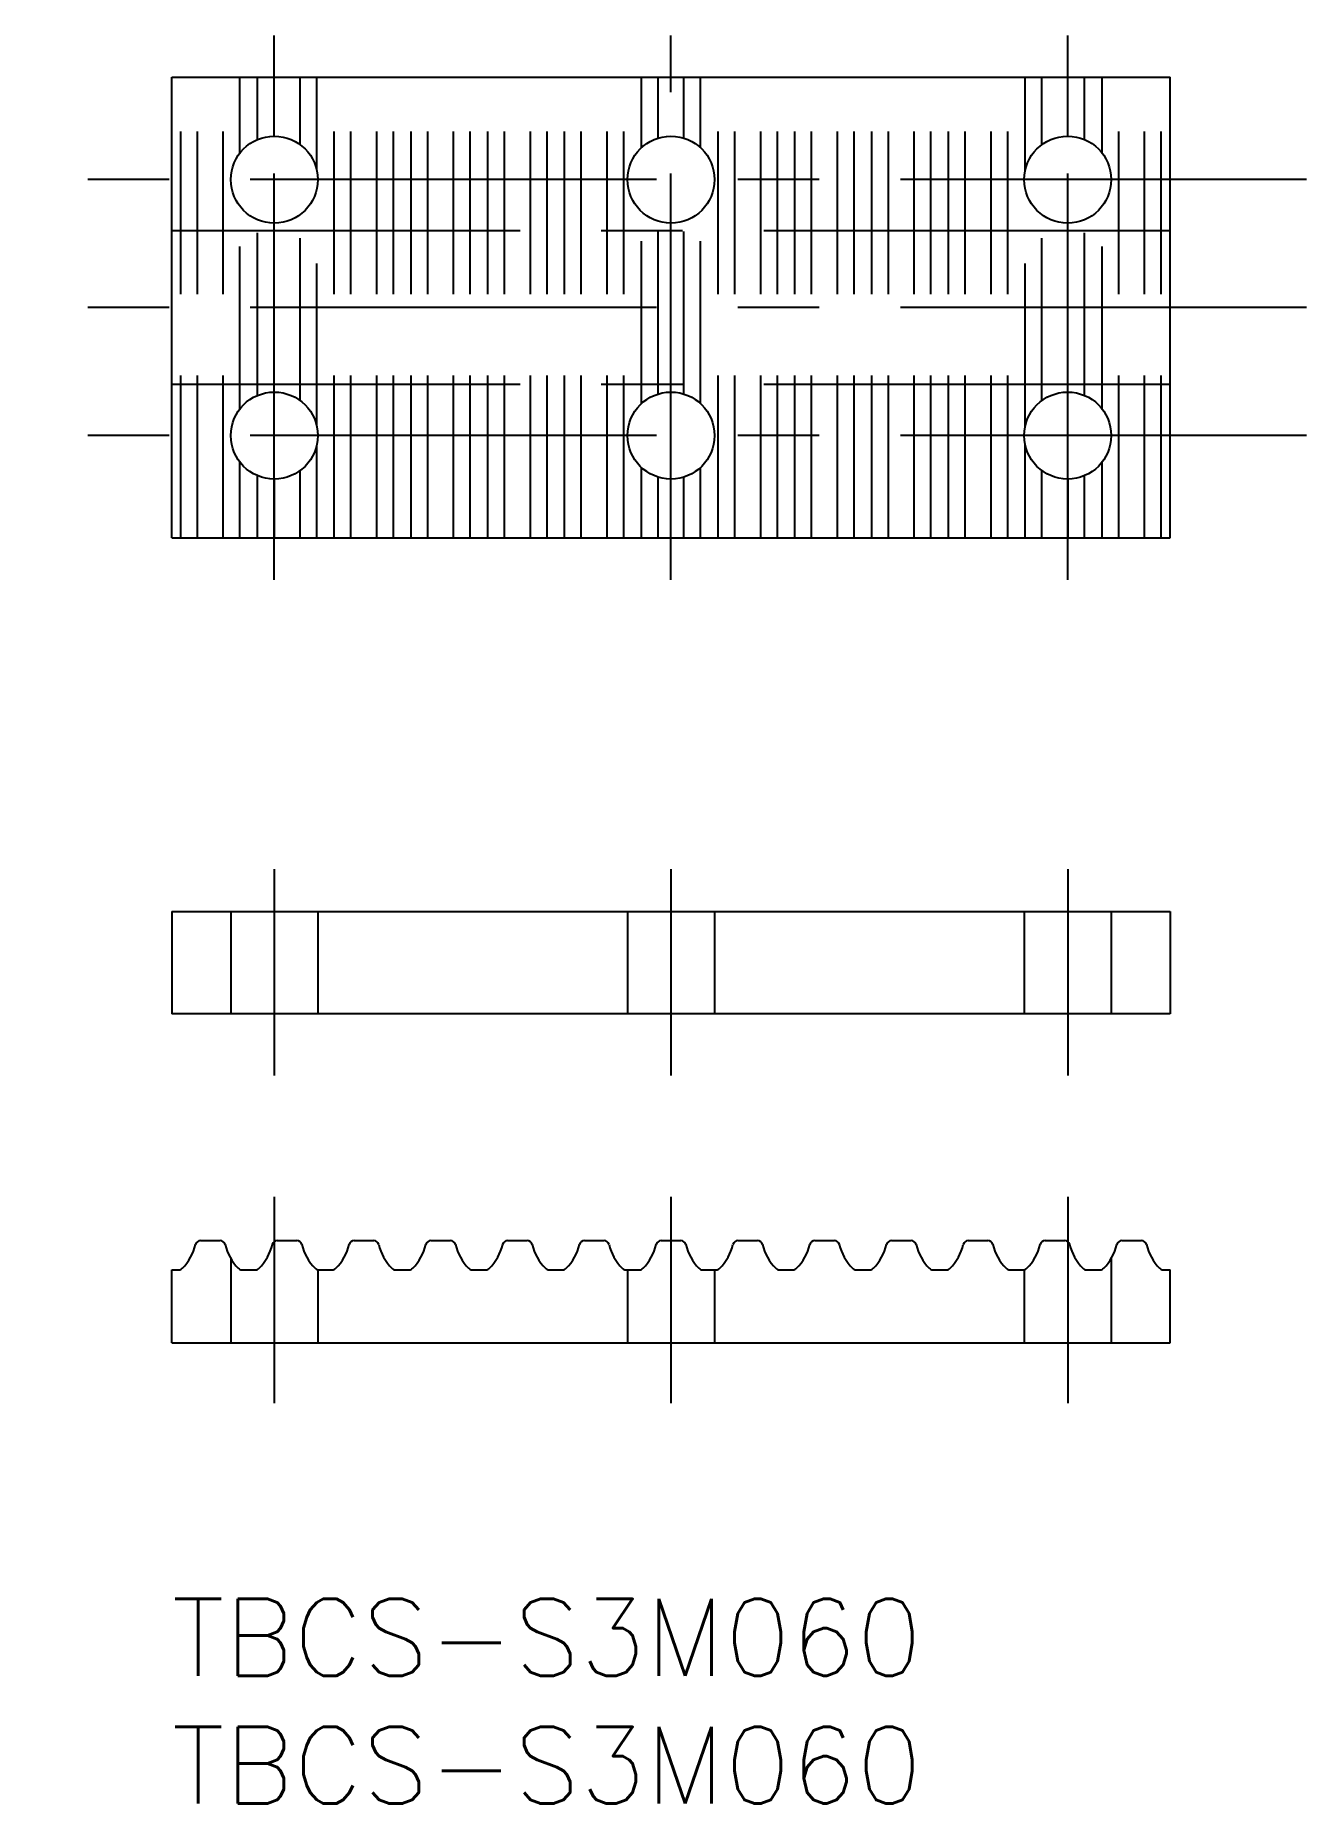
# Model space of a CAD drawing. Extents: x -5.3 to 44.3, y -8 to 61.1.
import ezdxf

# ---------------------------------------------------------------- set-up
doc = ezdxf.new("R2010")
doc.units = 0
doc.header["$LTSCALE"] = 0.5
doc.linetypes.add('CENTER', pattern=[50.8, 31.75, -6.35, 6.35, -6.35])
doc.linetypes.add('DASHED', pattern=[19.05, 12.7, -6.35])
for name, color, linetype in [('MSM_CENTER', 1, 'CENTER'), ('MSM_CONTINUOUS', 7, 'CONTINUOUS'), ('MSM_DASHED', 4, 'DASHED'), ('MSM_PART_NUMBER', 7, 'CONTINUOUS')]:
    doc.layers.add(name, color=color, linetype=linetype)
doc.styles.get("Standard").update_dxf_attribs({"font": 'txt.shx', "height": 3, "bigfont": 'bigfont.shx'})

# ---------------------------------------------------------------- blocks, each defined once
blk = doc.blocks.new('*U2')
at = {"layer": 'MSM_PART_NUMBER'}
blk.add_text('TBCS-S3M060', height=3, dxfattribs=at).set_placement((0, -3))
blk = doc.blocks.new('*U3')
at = {"layer": 'MSM_PART_NUMBER'}
blk.add_text('TBCS-S3M060', height=3, dxfattribs=at).set_placement((0, -8))

msp = doc.modelspace()

# ---------------------------------------------------------------- linework, layer by layer
at = {"layer": 'MSM_CENTER'}
for p, q in [((4, 39.817), (4, 61.092)), ((19.5, 39.817), (19.5, 61.092)), ((35, 39.817), (35, 61.092)), ((44.337, 55.455), (-5.337, 55.455)), ((39, 53.455), (0, 53.455)), ((44.337, 50.455), (-5.337, 50.455)), ((39, 47.455), (0, 47.455)), ((44.337, 45.455), (-5.337, 45.455)), ((4, 28.514), (4, 20.446)), ((19.5, 28.514), (19.5, 20.446)), ((35, 28.514), (35, 20.446)), ((4, 15.716), (4, 7.648)), ((19.5, 15.716), (19.5, 7.648)), ((35, 15.716), (35, 7.648))]:
    msp.add_line(p, q, dxfattribs=at)
at = {"layer": 'MSM_CONTINUOUS'}
for p, q in [((0, 41.455), (0, 59.455)), ((0, 59.455), (39, 59.455)), ((39, 41.455), (39, 59.455)), ((0, 41.455), (39, 41.455)), ((0, 26.854), (39, 26.854)), ((0, 26.854), (0, 22.854)), ((39, 26.854), (39, 22.854)), ((39, 22.854), (0, 22.854)), ((1.117, 14), (1.883, 14)), ((4.117, 14), (4.883, 14)), ((7.117, 14), (7.883, 14)), ((10.117, 14), (10.883, 14)), ((13.117, 14), (13.883, 14)), ((16.117, 14), (16.883, 14)), ((19.117, 14), (19.883, 14)), ((22.117, 14), (22.883, 14)), ((25.117, 14), (25.883, 14)), ((28.117, 14), (28.883, 14)), ((31.117, 14), (31.883, 14)), ((34.117, 14), (34.883, 14)), ((37.117, 14), (37.883, 14)), ((0, 10), (0, 12.86)), ((0, 12.86), (0.265, 12.86)), ((2.735, 12.86), (3.265, 12.86)), ((5.735, 12.86), (6.265, 12.86)), ((8.735, 12.86), (9.265, 12.86)), ((11.735, 12.86), (12.265, 12.86)), ((14.735, 12.86), (15.265, 12.86)), ((17.735, 12.86), (18.265, 12.86)), ((20.735, 12.86), (21.265, 12.86)), ((23.735, 12.86), (24.265, 12.86)), ((26.735, 12.86), (27.265, 12.86)), ((29.735, 12.86), (30.265, 12.86)), ((32.735, 12.86), (33.265, 12.86)), ((35.735, 12.86), (36.265, 12.86)), ((38.735, 12.86), (39, 12.86)), ((39, 10), (39, 12.86)), ((0, 10), (39, 10))]:
    msp.add_line(p, q, dxfattribs=at)
for centre in [(4, 55.455), (19.5, 55.455), (35, 55.455), (4, 45.455), (19.5, 45.455), (35, 45.455)]:
    msp.add_circle(centre, 1.7, dxfattribs=at)
for centre, radius, start, end in [((-0.975, 14.295), 1.95, 315.09952, 346.68141), ((1.117, 13.8), 0.2, 90, 166.68141), ((1.883, 13.8), 0.2, 13.31859, 90), ((3.975, 14.295), 1.95, 193.31859, 224.90048), ((2.025, 14.295), 1.95, 315.09952, 346.68141), ((4.117, 13.8), 0.2, 90, 166.68141), ((4.883, 13.8), 0.2, 13.31859, 90), ((6.975, 14.295), 1.95, 193.31859, 224.90048), ((5.025, 14.295), 1.95, 315.09952, 346.68141), ((7.117, 13.8), 0.2, 90, 166.68141), ((7.883, 13.8), 0.2, 13.31859, 90), ((9.975, 14.295), 1.95, 193.31859, 224.90048), ((8.025, 14.295), 1.95, 315.09952, 346.68141), ((10.117, 13.8), 0.2, 90, 166.68141), ((10.883, 13.8), 0.2, 13.31859, 90), ((12.975, 14.295), 1.95, 193.31859, 224.90048), ((11.025, 14.295), 1.95, 315.09952, 346.68141), ((13.117, 13.8), 0.2, 90, 166.68141), ((13.883, 13.8), 0.2, 13.31859, 90), ((15.975, 14.295), 1.95, 193.31859, 224.90048), ((14.025, 14.295), 1.95, 315.09952, 346.68141), ((16.117, 13.8), 0.2, 90, 166.68141), ((16.883, 13.8), 0.2, 13.31859, 90), ((18.975, 14.295), 1.95, 193.31859, 224.90048), ((17.025, 14.295), 1.95, 315.09952, 346.68141), ((19.117, 13.8), 0.2, 90, 166.68141), ((19.883, 13.8), 0.2, 13.31859, 90), ((21.975, 14.295), 1.95, 193.31859, 224.90048), ((20.025, 14.295), 1.95, 315.09952, 346.68141), ((22.117, 13.8), 0.2, 90, 166.68141), ((22.883, 13.8), 0.2, 13.31859, 90), ((24.975, 14.295), 1.95, 193.31859, 224.90048), ((23.025, 14.295), 1.95, 315.09952, 346.68141), ((25.117, 13.8), 0.2, 90, 166.68141), ((25.883, 13.8), 0.2, 13.31859, 90), ((27.975, 14.295), 1.95, 193.31859, 224.90048), ((26.025, 14.295), 1.95, 315.09952, 346.68141), ((28.117, 13.8), 0.2, 90, 166.68141), ((28.883, 13.8), 0.2, 13.31859, 90), ((30.975, 14.295), 1.95, 193.31859, 224.90048), ((29.025, 14.295), 1.95, 315.09952, 346.68141), ((31.117, 13.8), 0.2, 90, 166.68141), ((31.883, 13.8), 0.2, 13.31859, 90), ((33.975, 14.295), 1.95, 193.31859, 224.90048), ((32.025, 14.295), 1.95, 315.09952, 346.68141), ((34.117, 13.8), 0.2, 90, 166.68141), ((34.883, 13.8), 0.2, 13.31859, 90), ((36.975, 14.295), 1.95, 193.31859, 224.90048), ((35.025, 14.295), 1.95, 315.09952, 346.68141), ((37.117, 13.8), 0.2, 90, 166.68141), ((37.883, 13.8), 0.2, 13.31859, 90), ((39.975, 14.295), 1.95, 193.31859, 224.90048), ((0.265, 13.06), 0.2, 270, 315.09952), ((2.735, 13.06), 0.2, 224.90048, 270), ((3.265, 13.06), 0.2, 270, 315.09952), ((5.735, 13.06), 0.2, 224.90048, 270), ((6.265, 13.06), 0.2, 270, 315.09952), ((8.735, 13.06), 0.2, 224.90048, 270), ((9.265, 13.06), 0.2, 270, 315.09952), ((11.735, 13.06), 0.2, 224.90048, 270), ((12.265, 13.06), 0.2, 270, 315.09952), ((14.735, 13.06), 0.2, 224.90048, 270), ((15.265, 13.06), 0.2, 270, 315.09952), ((17.735, 13.06), 0.2, 224.90048, 270), ((18.265, 13.06), 0.2, 270, 315.09952), ((20.735, 13.06), 0.2, 224.90048, 270), ((21.265, 13.06), 0.2, 270, 315.09952), ((23.735, 13.06), 0.2, 224.90048, 270), ((24.265, 13.06), 0.2, 270, 315.09952), ((26.735, 13.06), 0.2, 224.90048, 270), ((27.265, 13.06), 0.2, 270, 315.09952), ((29.735, 13.06), 0.2, 224.90048, 270), ((30.265, 13.06), 0.2, 270, 315.09952), ((32.735, 13.06), 0.2, 224.90048, 270), ((33.265, 13.06), 0.2, 270, 315.09952), ((35.735, 13.06), 0.2, 224.90048, 270), ((36.265, 13.06), 0.2, 270, 315.09952), ((38.735, 13.06), 0.2, 224.90048, 270)]:
    msp.add_arc(centre, radius, start, end, dxfattribs=at)
at = {"layer": 'MSM_DASHED'}
for p, q in [((0.341, 41.455), (0.341, 59.455)), ((0.993, 41.455), (0.993, 59.455)), ((2.007, 41.455), (2.007, 59.455)), ((2.659, 56.499), (2.659, 59.455)), ((3.341, 57.022), (3.341, 59.455)), ((3.993, 57.155), (3.993, 59.455)), ((5.007, 56.824), (5.007, 59.455)), ((5.659, 55.827), (5.659, 59.455)), ((6.341, 41.455), (6.341, 59.455)), ((6.993, 41.455), (6.993, 59.455)), ((8.007, 41.455), (8.007, 59.455)), ((8.659, 41.455), (8.659, 59.455)), ((9.341, 41.455), (9.341, 59.455)), ((9.993, 41.455), (9.993, 59.455)), ((11.007, 41.455), (11.007, 59.455)), ((11.659, 41.455), (11.659, 59.455)), ((12.341, 41.455), (12.341, 59.455)), ((12.993, 41.455), (12.993, 59.455)), ((14.007, 41.455), (14.007, 59.455)), ((14.659, 41.455), (14.659, 59.455)), ((15.341, 41.455), (15.341, 59.455)), ((15.993, 41.455), (15.993, 59.455)), ((17.007, 41.455), (17.007, 59.455)), ((17.659, 41.455), (17.659, 59.455)), ((18.341, 56.699), (18.341, 59.455)), ((18.993, 57.077), (18.993, 59.455)), ((20.007, 57.077), (20.007, 59.455)), ((20.659, 56.699), (20.659, 59.455)), ((21.341, 41.455), (21.341, 59.455)), ((21.993, 41.455), (21.993, 59.455)), ((23.007, 41.455), (23.007, 59.455)), ((23.659, 41.455), (23.659, 59.455)), ((24.341, 41.455), (24.341, 59.455)), ((24.993, 41.455), (24.993, 59.455)), ((26.007, 41.455), (26.007, 59.455)), ((26.659, 41.455), (26.659, 59.455)), ((27.341, 41.455), (27.341, 59.455)), ((27.993, 41.455), (27.993, 59.455)), ((29.007, 41.455), (29.007, 59.455)), ((29.659, 41.455), (29.659, 59.455)), ((30.341, 41.455), (30.341, 59.455)), ((30.993, 41.455), (30.993, 59.455)), ((32.007, 41.455), (32.007, 59.455)), ((32.659, 41.455), (32.659, 59.455)), ((33.341, 55.827), (33.341, 59.455)), ((33.993, 56.824), (33.993, 59.455)), ((35.007, 57.155), (35.007, 59.455)), ((35.659, 57.022), (35.659, 59.455)), ((36.341, 56.499), (36.341, 59.455)), ((36.993, 41.455), (36.993, 59.455)), ((38.007, 41.455), (38.007, 59.455)), ((38.659, 41.455), (38.659, 59.455)), ((5.659, 45.827), (5.659, 55.082)), ((33.341, 45.827), (33.341, 55.082)), ((2.659, 46.499), (2.659, 54.41)), ((5.007, 46.824), (5.007, 54.085)), ((18.341, 46.699), (18.341, 54.211)), ((20.659, 46.699), (20.659, 54.211)), ((33.993, 46.824), (33.993, 54.085)), ((36.341, 46.499), (36.341, 54.41)), ((3.341, 47.022), (3.341, 53.888)), ((3.993, 47.155), (3.993, 53.755)), ((18.993, 47.077), (18.993, 53.832)), ((20.007, 47.077), (20.007, 53.832)), ((35.007, 47.155), (35.007, 53.755)), ((35.659, 47.022), (35.659, 53.888)), ((5.659, 41.455), (5.659, 45.082)), ((33.341, 41.455), (33.341, 45.082)), ((2.659, 41.455), (2.659, 44.41)), ((36.341, 41.455), (36.341, 44.41)), ((3.341, 41.455), (3.341, 43.888)), ((3.993, 43.755), (3.993, 41.455)), ((5.007, 41.455), (5.007, 44.085)), ((18.341, 41.455), (18.341, 44.211)), ((18.993, 41.455), (18.993, 43.832)), ((20.007, 41.455), (20.007, 43.832)), ((20.659, 41.455), (20.659, 44.211)), ((33.993, 41.455), (33.993, 44.085)), ((35.007, 43.755), (35.007, 41.455)), ((35.659, 41.455), (35.659, 43.888)), ((2.3, 26.854), (2.3, 22.854)), ((5.7, 26.854), (5.7, 22.854)), ((17.8, 26.854), (17.8, 22.854)), ((21.2, 26.854), (21.2, 22.854)), ((33.3, 26.854), (33.3, 22.854)), ((36.7, 26.854), (36.7, 22.854)), ((2.3, 13.297), (2.3, 10)), ((36.7, 13.297), (36.7, 10)), ((5.7, 12.863), (5.7, 10)), ((17.8, 12.86), (17.8, 10)), ((21.2, 12.86), (21.2, 10)), ((33.3, 12.863), (33.3, 10))]:
    msp.add_line(p, q, dxfattribs=at)

# ---------------------------------------------------------------- block references
at = {"layer": 'MSM_CONTINUOUS'}
for name in ['*U2', '*U3']:
    msp.add_blockref(name, (0, 0), dxfattribs=at)

doc.saveas('drawing.dxf')
